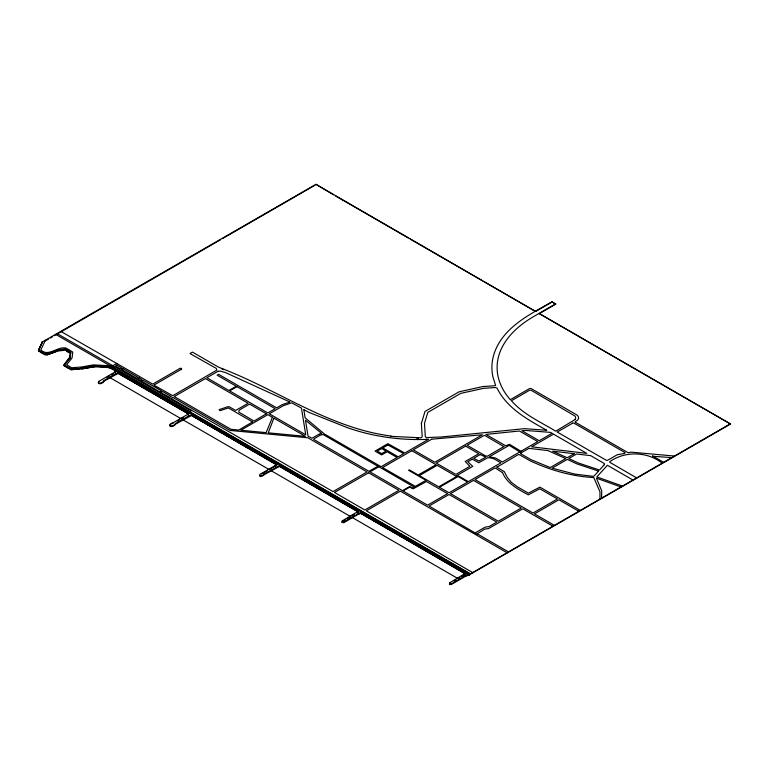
<?xml version="1.0" encoding="UTF-8"?>
<svg xmlns="http://www.w3.org/2000/svg" width="769" height="769" viewBox="0 0 769 769"><rect width="100%" height="100%" fill="white"/><g stroke="black" fill="none" stroke-linecap="round" stroke-linejoin="round"><path stroke-width="1.15" d="M502.417 472.599L495.794 468.283A1.038 0.596 0 0 0 494.659 468.148L474.982 479.52L533.023 513.029L557.448 498.927L539.751 488.796L528.332 494.851C518.306 489.286 506.79 483.691 502.417 472.262M38.45 350.741L42.449 341.715L38.45 350.741L44.804 354.653L47.169 354.826L57.396 351.106L65.567 350.126L70.556 353.279L70.075 357.604L70.661 352.404L70.181 356.979M38.45 349.924L44.881 353.759L44.804 354.653M119.628 372.561L116.109 373.523L103.921 380.559C104.334 383.702 96.106 385.452 98.788 381.405L114.312 372.436L115.956 370.447M103.921 380.559C103.748 382.847 96.51 384.615 98.788 381.405M70.066 358.162L70.556 352.423L70.661 353.259M70.075 356.758L64.154 364.468L64.058 365.659L70.94 369.726L81.754 368.899L94.722 366.794L109.14 367.611L108.477 367.572L108.487 366.669L94.722 365.938C89.742 365.313 71.479 371.523 70.979 368.822L64.269 365.035L64.25 365.871M69.96 358.152L70.181 356.768L70.181 357.614M421.374 423.527L424.988 411.473L459.035 391.825L482.894 386.557L494.4 385.778A2.605 1.5 0 0 0 495.649 385.49L493.016 377.3A130.019 75.064 0 0 1 501.801 338.773C514.374 321.529 534.109 312.166 552.046 301.688L555.727 304.149L539.329 313.617L730.55 424.017L469.1 574.972L470.205 573.693L470.205 574.328M188.972 412.597L188.828 413.289L119.32 372.6L188.914 412.905M277.061 463.457L276.859 464.236L191.75 415.097L276.936 464.072M358.431 511.558L358.431 510.914L358.364 511.673L279.57 466.139L358.267 511.702M465.956 572.521L361.709 512.539L361.709 513.183L358.7 514.038L343.772 522.67L341.936 522.43L342.301 520.882L358.219 511.279M64.154 364.996C69.768 372.773 84.619 367.111 93.616 366.034C92.866 367.38 95.5 367.207 94.722 365.938L109.621 366.861L115.956 370.235L115.956 371.081L109.111 367.669L109.14 366.765M192.644 414.722L189.126 415.673L175.572 423.508C172.381 428.343 165.47 424.796 173.573 422.537L187.319 414.597L188.828 413.03M175.572 423.508C176.034 426.084 168.315 428.208 170.093 424.911M259.489 475.463C259.355 477.655 263.344 475.896 264.103 474.742L279.301 466.447L279.224 465.831L280.723 465.572M449.481 583.709L449.557 584.517L451.211 584.546L466.139 575.923L469.234 575.049L469.234 574.414L110.438 367.14L108.477 366.726M38.546 350.116L42.449 341.715M71.777 369.879L71.777 369.024M114.841 372.042L114.841 372.686L115.811 371.514M188.607 413.924L188.78 413.376L118.734 372.946L188.78 413.511M279.224 465.831L264.103 474.108C261.912 477.434 256.558 474.915 261.979 473.204L275.408 465.456L276.917 463.89L192.039 415.049M183.032 419.192L183.032 419.836L269.275 469.628L275.946 465.697L276.917 463.89M358.219 511.789L358.441 511.125L279.829 465.956L358.364 511.289M70.066 357.306L69.729 358.652L64.836 364.477M70.066 357.518L64.25 364.708M154.194 385.307L172.794 395.699L216.791 370.139L216.262 368.399L190.222 353.702M342.301 520.882L342.118 522.007L343.772 522.026L358.7 513.404L362.007 512.5L362.007 513.144M360.853 513.327L465.658 573.155L449.74 582.758L449.557 583.882L451.211 583.911L466.139 575.289L469.234 574.414M45.938 354.97L45.977 354.067L44.804 353.798M461.756 576.462L464.947 574.53M42.449 341.926L315.963 184.32L535.647 311.493L552.046 302.025L555.727 304.149M46.419 340.273L48.409 339.129M50.389 337.985L52.379 336.841M54.359 335.688L220.338 239.87M222.414 238.669L314.925 185.262M38.604 351.068L38.681 350.174M116.955 363.458L111.255 366.457M112.726 367.601L114.379 366.65L112.726 367.601L468.927 573.261M115.956 370.235L115.879 371.129M107.064 377.262L109.131 376.07M111.207 374.868L113.274 373.676M103.921 381.193L118.734 373.071M190.222 353.365L192.433 352.096L218.444 367.111L224.721 369.61C280.079 391.44 330.891 428.391 391.142 436.042L391.142 436.388M61.309 331.679L152.723 384.116L179.869 368.438A1.038 0.596 0 0 1 181.34 368.438A1.038 0.596 0 0 1 181.34 369.283L181.34 369.629M154.194 384.961L181.34 369.283M160.048 391.738L161.519 390.892L143.092 380.251L141.621 381.107L160.048 392.084M161.154 392.373L162.624 391.527L171.324 396.554L169.853 397.4L161.154 392.719M171.324 398.246L172.794 397.4L230.008 430.429L307.956 437.801L367.092 471.945L333.025 491.612L171.324 398.592M189.501 411.924L191.154 410.973L57.262 333.679M177.379 420.97L179.283 419.874M110.015 377.041L110.015 377.675L181.196 418.769L183.233 417.596M175.572 424.142L191.212 415.596L191.135 414.972M510.453 399.928L506.608 395.083A124.818 72.065 0 0 1 533.657 316.549L555.727 303.813M262.892 473.32L267.458 470.676M510.453 399.582L529.235 388.739A1.557 0.904 0 0 1 531.446 388.739L576.548 414.789A7.805 4.508 0 0 1 578.528 417.24L578.471 418.615A7.805 4.508 0 0 1 576.308 421.018L575.5 421.479A1.038 0.596 0 0 0 575.5 422.325L575.5 422.671M343.234 520.978L345.108 519.892M346.982 518.815L350.731 516.653L350.731 516.018M352.519 515.615L354.317 514.576M520.161 451.73L502.397 461.986L495.505 458.007L489.295 456.815L509.126 445.366L520.161 452.076M521.267 451.095L537.742 441.579L519.431 431.005L485.931 434.408L505.579 445.751L509.616 444.367L521.267 451.432M497.043 467.119L518.354 454.556A1.557 0.904 0 0 1 519.661 454.815L529.754 460.612C549.547 469.926 571.011 476.251 592.899 477.501A1.557 0.904 0 0 1 593.841 477.703L599.935 491.708L599.993 499.052M475.396 532.773L485.22 527.111L488.997 526.63L496.851 522.093L449.038 494.486L429.064 506.021L475.396 533.119M476.867 533.965L484.73 529.091L488.565 528.572L522.785 508.818L552.94 526.227M453.883 580.999L455.959 579.807M352.462 517.008L352.462 517.652L458.036 578.605L459.958 577.49M470.205 573.991L730.55 423.681M171.304 424.017L172.064 423.642M261.412 474.05L261.979 473.839M65.548 349.222C64.865 350.779 71.027 354.432 70.412 352.029L65.548 349.222L57.367 350.203L45.938 354.115M172.862 423.344L173.573 422.537M118.734 372.946L188.857 413.213M276.773 464.649L191.481 415.279L276.859 464.361M191.481 415.404L276.677 464.937M279.926 465.678L279.301 466.322L358.162 511.981L357.508 512.654L357.508 512.019M390.95 436.35L420.653 437.792A2.605 1.5 0 0 0 422.171 436.379L421.374 423.19M361.122 513.269L361.411 512.836L465.831 573.126L361.411 512.712L361.411 513.221M360.853 513.067L465.735 573.405M468.369 574.933L468.033 574.626M575.5 422.325L628.158 452.73L631.147 452.162L674.48 456.046M92.549 367.005L92.53 366.102L92.549 367.005L81.754 368.899L81.735 367.995M192.039 414.924L277.003 463.765L192.337 414.885M280.127 465.908L358.498 510.818M361.411 512.712L465.735 573.28L361.122 512.885M92.53 366.313L94.712 366.006M426.68 437.59L441.627 436.965L524.573 428.65L546.769 430.275C527.813 419.653 507.031 408.377 496.995 388.057L496.928 388.018A2.605 1.5 0 0 0 494.765 387.566L483.643 388.326L460.766 393.363L427.814 412.395L424.498 423.296L425.286 436.311A2.605 1.5 0 0 0 426.67 437.58L426.68 437.926M418.461 438.272L416.538 438.013M110.034 365.756L93.501 364.881L81.254 367.034L71.7 367.755L66.624 364.746L72.026 358.018L72.795 352.096L66.23 348.126C57.406 345.887 48.274 357.623 40.853 349.799L45.429 340.215L45.429 340.85M94.722 366.15L110.515 367.303M652.496 456.238L671.75 457.632M110.515 367.938L109.592 367.765L109.621 366.861M622.477 486.075L596.84 476.905L607.414 465.283L632.945 480.029M620.958 486.95L596.446 478.174L601.723 490.882L601.55 498.158M333.573 194.826L315.963 184.32M335.649 196.028L408.185 237.909M410.262 239.101L482.797 280.983M484.874 282.175L535.647 311.493M539.329 313.617L730.55 424.017M652.496 455.902L663.618 462.323M662.147 463.169C647.825 451.643 625.63 450.855 610.49 461.179A2.605 1.5 0 0 0 609.73 462.246L636.626 477.905M580.307 510.424L539.886 487.113L528.332 493.15L517.354 486.815L511.491 482.442L507.309 477.395L504.262 471.647L497.264 467.427A1.038 0.596 0 0 1 497.043 466.773M578.836 511.27L558.919 499.773L534.493 513.875L554.411 525.371M476.867 533.628L508.492 551.882M507.021 552.728L400.38 491.16L366.313 510.827L472.954 572.742M55.608 334.332L470.205 573.693M358.498 510.693L280.425 465.745M188.857 413.088L119.022 372.898M280.127 465.783L358.441 511.001L358.565 510.51L358.498 511.327M467.821 574.232L469.234 575.049M279.829 466.081L358.364 511.414M118.378 373.119L188.684 413.799L118.09 373.167M191.481 415.279L276.773 464.524M360.853 513.192L465.505 573.953L360.594 513.259M117.676 373.138L188.588 414.078L188.607 413.414M65.548 349.434L70.412 352.24M350.731 516.653L271.121 470.686L271.121 470.051M52.302 352.961L52.244 352.058M70.661 352.615L65.567 349.28C55.887 348.078 46.919 359.709 38.681 350.385L38.546 349.905M468.696 574.481L468.369 575.472M466.754 575.029L466.754 575.664M466.139 575.289L466.139 575.923M464.447 574.27L464.447 574.904M459.9 578.894L459.766 579.605M458.17 577.894L458.17 578.528M458.036 577.971L458.036 578.605M451.211 583.911L451.211 584.546M449.74 582.758L449.74 583.402M361.257 512.596L361.257 513.24M360.594 512.74L360.594 513.384M359.315 513.144L359.315 513.788M358.7 513.404L358.7 514.038M357.008 512.385L357.008 513.029M343.772 522.026L343.772 522.67M277.859 466.264L277.859 466.898M277.215 466.533L277.215 467.168M276.696 464.274L276.696 464.784M275.946 465.053L275.946 465.697M275.408 465.456L275.408 466.091M269.275 468.994L269.275 469.628M264.103 474.108L264.103 474.742M223.644 369.562L222.001 368.928M189.78 415.404L189.78 416.039M189.126 415.673L189.126 416.317M187.857 414.203L187.857 414.837M181.196 418.134L181.196 418.769M118.118 372.821L118.118 373.455M116.763 373.253L116.763 373.888M116.109 373.523L116.109 374.157M115.6 371.264L115.6 371.898M110.515 367.092L110.515 368.024L110.438 367.14M64.615 365.15L64.548 366.044M57.367 350.203L57.396 351.106L47.169 354.826L47.12 353.923M42.353 341.705L42.353 342.551M377.954 466.312L368.909 471.291L314.06 439.628A1.038 0.596 0 0 1 314.06 438.782L320.144 435.264L323.009 434.466L377.954 466.312M503.858 446.578L487.286 456.277L485.181 455.709L467.1 445.27L483.72 435.677A1.038 0.596 0 0 1 485.191 435.677L503.858 446.616M520.719 453.104L520.68 453.21A1.557 0.904 0 0 0 521.132 453.96L531.091 459.689L550.21 467.552L565.724 458.593L548.028 450.605L528.976 448.346L520.719 453.104M273.899 418.163L268.198 432.832L305.399 436.34L273.899 418.163M272.428 417.307L266.141 432.63L240.832 430.236L267.823 414.654L272.428 417.307M303.861 409.781L305.101 417.807L324.489 434.043L381.088 466.716L397.092 457.478L387.163 451.749L381.645 454.931L375.022 451.105L387.893 443.675L404.811 453.018L428.544 439.32C400.86 440.55 372.763 436.725 346.636 427.391L308.648 412.242L303.918 409.714M575.058 419.557L555.727 431.198C540.492 421.902 523.353 414.453 511.423 400.726L529.235 390.441A1.557 0.904 0 0 1 531.446 390.441L575.058 416.106A7.805 4.508 0 0 1 575.058 419.557M598.542 471.099L594.053 476.049A1.557 0.904 0 0 1 592.937 476.299L574.799 474.108L552.113 468.148L567.33 459.362L576.683 463.813L598.542 471.099M604.174 464.822L599.503 470.032L577.913 462.832L568.81 458.507L576.635 453.989L590.746 455.661L604.213 463.496A2.605 1.5 0 0 1 604.174 464.822M252.568 421.921L238.775 430.044L230.998 429.313L174.265 396.554L205.371 378.588L248.108 403.264L235.65 410.463L229.22 406.743A3.268 1.884 0 0 0 228.143 406.714L227.105 406.897A3.268 1.884 0 0 0 226.221 407.253L219.04 409.646L220.078 410.694L227.932 408.07A2.201 1.269 0 0 1 228.499 408.031L252.568 421.921M266.353 413.799L254.02 421.066L238.957 412.174A4.72 2.73 0 0 1 240.178 409.541L249.579 404.119L266.353 413.799M116.955 365.16L115.485 366.006L120.435 368.87L121.906 368.024L116.955 365.16M123.002 368.659L121.531 369.505L136.661 378.242L138.132 377.387L123.002 368.659M139.237 378.021L137.766 378.877L140.525 380.463L141.996 379.617L139.237 378.021M218.05 371.273L206.842 377.742L228.902 390.479L236.256 386.24L217.137 375.195L218.607 374.349L276.648 407.858L282.29 404.6L289.461 402.206A2.451 1.413 0 0 0 289.836 401.985L225.192 372.436L220.463 371.167L218.05 371.273M236.996 386.663L229.643 390.912L267.823 412.953L275.177 408.704L236.996 386.663M283.569 405.561L269.294 413.799L305.745 434.831L301.448 408.089L291.711 402.85L283.569 405.561M318.924 434.274L312.051 438.205L308.052 436.158L305.485 420.21L321.692 433.495L318.924 434.274M381.645 448.558L377.233 451.105L381.645 453.652L386.057 451.105L381.645 448.558M387.893 444.953L382.751 447.923L398.198 456.844L403.715 453.652L387.893 444.953M378.906 466.735L369.956 471.897L402.485 490.68L409.714 486.517L412.915 488.18L414.578 487.325L378.906 466.735M368.562 472.791L334.496 492.458L364.842 509.982L398.909 490.314L368.562 472.791M411.8 450.682L382.558 467.571L415.375 486.354L425.978 480.327L408.599 470.292L409.329 469.869L418.201 474.992L436.052 464.687L411.8 450.682M431.717 439.186L413.27 449.836L434.764 462.246L482.355 434.764L431.717 439.186M465.63 446.116L436.234 463.092L455.123 473.992A1.038 0.596 0 0 0 456.594 473.992L469.83 466.35L465.245 461.506L478.76 453.7L465.63 446.116M437.157 465.322L419.307 475.627L438.743 486.844L457.324 476.117L456.594 475.694A1.038 0.596 0 0 1 455.123 475.694L437.157 465.322M409.589 487.21L403.033 490.997L427.593 505.175L447.568 493.64L426.478 481.519L413.116 488.805L409.666 487.181M472.272 459.151L467.754 461.756L472.772 466.35L457.324 475.271L468.359 481.634L500.927 462.832L494.034 458.853L490.238 457.863L487.825 457.661L478.827 462.765L472.272 459.151M480.231 454.546L473.742 458.295L478.827 461.064L485.816 457.122L480.231 454.546M458.064 476.54L439.483 487.267L449.038 492.794L467.629 482.067L458.064 476.54M552.046 433.322L539.213 440.733L521.93 430.746L525.477 430.448L550.402 432.37L552.046 433.322M473.512 480.365L450.509 493.64L498.322 521.238L521.315 507.963L473.512 480.365M553.517 434.168L531.619 446.818L586.737 453.354L553.517 434.168M572.559 423.181L557.198 432.043L606.443 460.352A2.605 1.5 0 0 0 608.279 459.91L617.142 454.796L624.515 453.412A2.057 1.192 0 0 0 625.11 452.662L574.03 423.181A1.038 0.596 0 0 0 572.559 423.181M574.193 453.7L567.195 457.738L552.603 451.143L574.193 453.7"/></g></svg>
